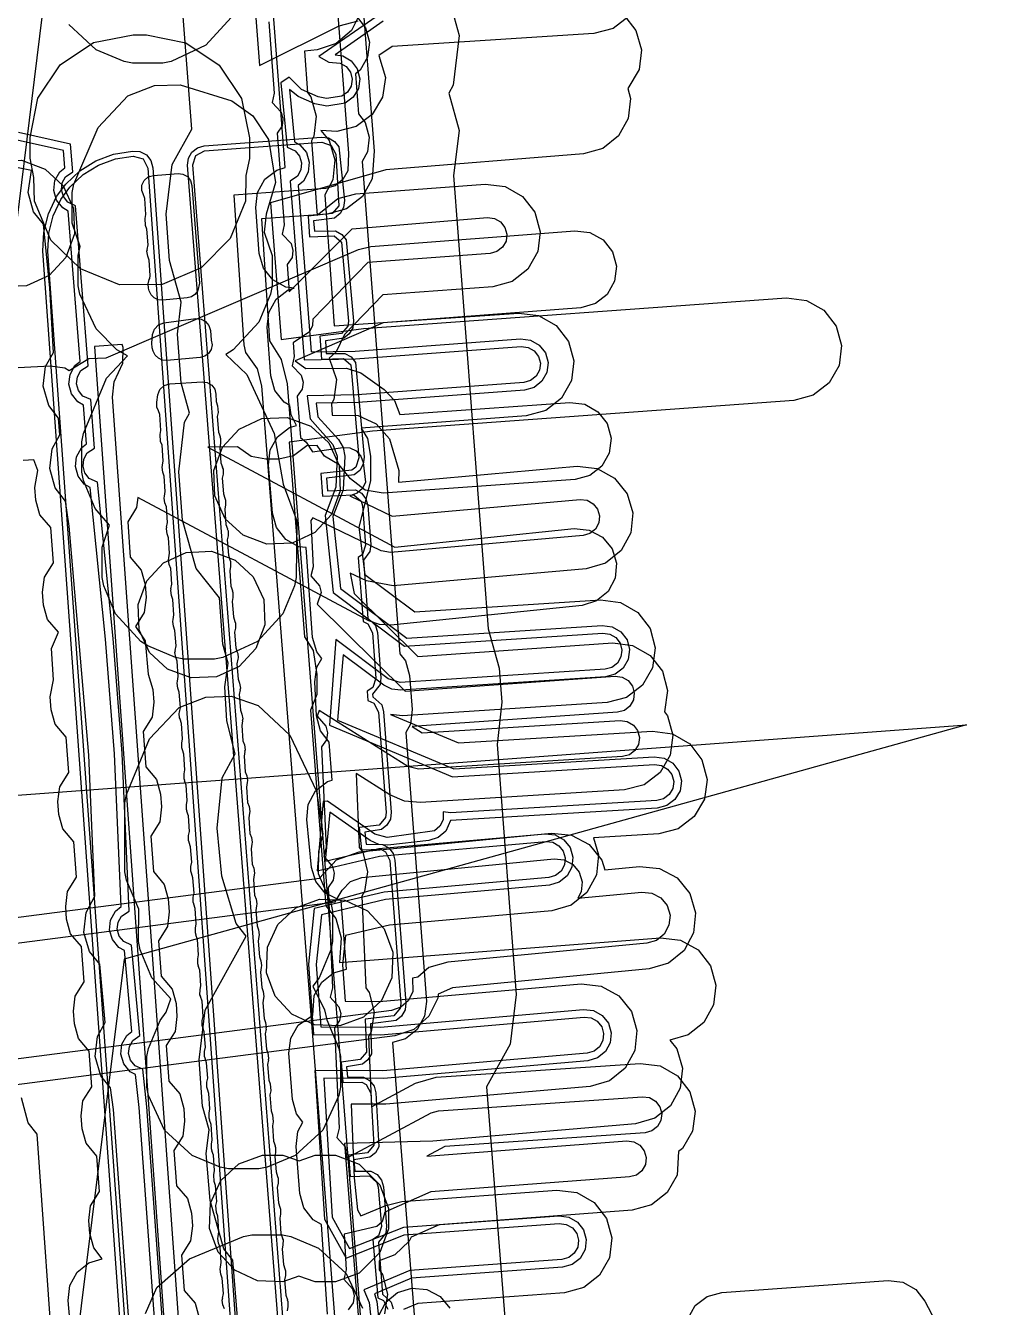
# Model space of a CAD drawing. Header units: metres. Extents: x -3943 to -3664, y 4962 to 6622.
# Drawn here: x -3846.03 to -3808.53, y 5905.33 to 5955.14 of the extents above; entities that cross this region are included whole.
import ezdxf

# ---------------------------------------------------------------- set-up
doc = ezdxf.new("R2010")
doc.units = ezdxf.units.M
doc.layers.add('AI_GREENING_EXCLUSIONS', color=1, linetype='Continuous')
doc.layers.add('AI_GREENING_LAWN', color=82, linetype='Continuous')

msp = doc.modelspace()

# ---------------------------------------------------------------- linework, layer by layer
at = {"layer": 'AI_GREENING_EXCLUSIONS'}
for points in [[(-3855.215, 6003.956), (-3852.834, 5972.045), (-3852.301, 5964.904), (-3852.301, 5964.907), (-3852.238, 5964.067), (-3844.261, 5964.663), (-3812.349, 5967.044), (-3845.094, 5957.915), (-3849.157, 5925.03), (-3809.453, 5927.973), (-3842.203, 5918.86), (-3846.387, 5885.125), (-3849.344, 5925.016), (-3889.234, 5922.059), (-3856.485, 5931.172), (-3852.406, 5964.055), (-3860.216, 5963.472), (-3892.128, 5961.091), (-3859.383, 5970.219), (-3855.215, 6003.956)], [(-3844.682, 5953.618), (-3843.385, 5954.486), (-3841.854, 5954.79), (-3841.332, 5954.785), (-3839.801, 5954.481), (-3838.504, 5953.613), (-3837.636, 5952.316), (-3837.332, 5950.785), (-3837.332, 5949.979), (-3837.463, 5949.32), (-3837.479, 5948.318), (-3838.083, 5946.873), (-3839.206, 5945.729), (-3840.715, 5945.082), (-3842.376, 5945.066), (-3843.898, 5945.686), (-3845.042, 5946.809), (-3845.689, 5948.318), (-3845.705, 5949.238), (-3845.854, 5949.988), (-3845.854, 5950.79), (-3845.55, 5952.321), (-3844.682, 5953.618)], [(-3843.84, 5937.783), (-3843.84, 5938.97), (-3843.775, 5939.293), (-3842.882, 5941.442), (-3842.062, 5942.305), (-3842.482, 5942.548), (-3843.292, 5943.358), (-3843.923, 5944.705), (-3843.988, 5945.027), (-3843.988, 5946.215), (-3843.911, 5946.565), (-3844.219, 5947.468), (-3844.219, 5948.656), (-3844.154, 5948.978), (-3843.209, 5951.19), (-3842.049, 5952.412), (-3841.019, 5952.819), (-3840.025, 5952.846), (-3838.006, 5952.222), (-3837.202, 5951.636), (-3836.584, 5950.717), (-3836.32, 5949.053), (-3836.681, 5947.812), (-3836.758, 5947.118), (-3836.45, 5946.215), (-3836.45, 5945.027), (-3836.515, 5944.705), (-3836.968, 5943.621), (-3837.956, 5942.548), (-3838.241, 5942.361), (-3837.424, 5941.587), (-3836.367, 5939.293), (-3836.018, 5937.321), (-3835.484, 5935.898), (-3835.512, 5933.693), (-3835.577, 5933.37), (-3836.03, 5932.287), (-3837.018, 5931.213), (-3838.365, 5930.583), (-3838.687, 5930.518), (-3839.875, 5930.518), (-3840.197, 5930.583), (-3841.281, 5931.036), (-3841.544, 5931.213), (-3842.532, 5932.287), (-3842.985, 5933.37), (-3843.05, 5933.693), (-3843.05, 5934.88), (-3842.763, 5935.733), (-3843.322, 5936.377), (-3843.775, 5937.46), (-3843.84, 5937.783)], [(-3845.273, 5949.568), (-3844.574, 5948.921), (-3844.165, 5948.039), (-3844.126, 5947.053), (-3844.467, 5946.136), (-3845.114, 5945.437), (-3845.996, 5945.028), (-3846.982, 5944.989), (-3847.899, 5945.33), (-3848.598, 5945.977), (-3849.007, 5946.859), (-3849.046, 5947.845), (-3848.705, 5948.762), (-3848.058, 5949.461), (-3847.176, 5949.87), (-3846.19, 5949.909), (-3845.273, 5949.568)], [(-3835.862, 5939.913), (-3834.945, 5939.572), (-3834.246, 5938.925), (-3833.837, 5938.043), (-3833.798, 5937.057), (-3834.139, 5936.14), (-3834.786, 5935.441), (-3835.668, 5935.032), (-3836.654, 5934.993), (-3837.571, 5935.334), (-3838.27, 5935.981), (-3838.679, 5936.863), (-3838.718, 5937.849), (-3838.377, 5938.766), (-3837.73, 5939.465), (-3836.848, 5939.874), (-3835.862, 5939.913)], [(-3838.8, 5934.712), (-3837.883, 5934.371), (-3837.184, 5933.724), (-3836.775, 5932.842), (-3836.736, 5931.856), (-3837.077, 5930.939), (-3837.724, 5930.24), (-3838.606, 5929.831), (-3839.592, 5929.792), (-3840.509, 5930.133), (-3841.208, 5930.78), (-3841.617, 5931.662), (-3841.656, 5932.648), (-3841.315, 5933.565), (-3840.668, 5934.264), (-3839.786, 5934.673), (-3838.8, 5934.712)], [(-3840.383, 5917.313), (-3841.12, 5918.136), (-3841.574, 5919.219), (-3841.639, 5919.542), (-3841.625, 5920.798), (-3842.112, 5921.932), (-3842.177, 5922.254), (-3842.174, 5924.933), (-3842.109, 5925.256), (-3841.219, 5927.421), (-3840.059, 5928.643), (-3839.029, 5929.05), (-3838.035, 5929.077), (-3836.985, 5928.725), (-3835.761, 5927.566), (-3834.715, 5925.392), (-3834.476, 5923.724), (-3834.639, 5923.058), (-3834.653, 5922.185), (-3834.166, 5921.051), (-3834.101, 5920.729), (-3834.101, 5919.542), (-3834.166, 5919.219), (-3834.619, 5918.136), (-3834.861, 5917.808), (-3834.411, 5916.891), (-3834.318, 5916.5), (-3833.85, 5915.394), (-3833.785, 5915.072), (-3833.785, 5913.885), (-3833.85, 5913.562), (-3834.48, 5912.215), (-3835.554, 5911.228), (-3836.638, 5910.774), (-3836.96, 5910.709), (-3838.147, 5910.709), (-3838.47, 5910.774), (-3839.553, 5911.228), (-3840.627, 5912.215), (-3841.258, 5913.562), (-3841.323, 5913.885), (-3841.323, 5915.072), (-3841.258, 5915.394), (-3840.804, 5916.478), (-3840.568, 5916.8), (-3840.383, 5917.313)], [(-3834.605, 5921.191), (-3833.619, 5921.152), (-3832.737, 5920.743), (-3832.09, 5920.044), (-3831.749, 5919.127), (-3831.788, 5918.141), (-3832.197, 5917.259), (-3832.896, 5916.612), (-3833.813, 5916.271), (-3834.799, 5916.31), (-3835.681, 5916.719), (-3836.328, 5917.418), (-3836.669, 5918.335), (-3836.63, 5919.321), (-3836.221, 5920.203), (-3835.522, 5920.85), (-3834.605, 5921.191)], [(-3838.438, 5910.255), (-3837.739, 5910.902), (-3836.822, 5911.243), (-3836.03, 5911.243), (-3835.396, 5911.02), (-3834.773, 5911.238), (-3833.981, 5911.238), (-3833.064, 5910.897), (-3832.258, 5910.091), (-3831.917, 5909.174), (-3831.917, 5908.382), (-3832.258, 5907.465), (-3833.064, 5906.659), (-3833.981, 5906.318), (-3834.773, 5906.318), (-3835.407, 5906.541), (-3836.03, 5906.323), (-3837.016, 5906.362), (-3837.898, 5906.771), (-3838.545, 5907.47), (-3838.886, 5908.387), (-3838.847, 5909.373), (-3838.438, 5910.255)]]:
    msp.add_lwpolyline(points, close=True, dxfattribs=at)
for points in [[(-3834.295, 5905.064), (-3834.526, 5908.553), (-3834.847, 5908.733), (-3835.21, 5909.192), (-3835.369, 5909.755), (-3835.515, 5911.582), (-3835.446, 5912.164), (-3835.247, 5912.52), (-3835.503, 5912.846), (-3835.66, 5913.411), (-3835.795, 5915.206), (-3835.725, 5915.786), (-3835.439, 5916.294), (-3834.859, 5916.689), (-3834.806, 5917.453), (-3834.52, 5917.964), (-3834.061, 5918.326), (-3833.553, 5918.47), (-3833.757, 5921.13), (-3834.389, 5921.423), (-3834.753, 5921.874), (-3834.919, 5922.428), (-3835.099, 5924.288), (-3835.039, 5924.877), (-3834.756, 5925.397), (-3834.294, 5925.766), (-3834.116, 5925.817), (-3834.229, 5927.293), (-3834.568, 5927.737), (-3834.718, 5928.312), (-3834.791, 5929.635), (-3834.711, 5930.206), (-3834.512, 5930.549), (-3834.713, 5930.804), (-3834.871, 5931.369), (-3835.122, 5934.856), (-3835.405, 5934.889), (-3835.916, 5935.174), (-3836.279, 5935.634), (-3836.438, 5936.197), (-3836.587, 5938.073), (-3836.519, 5938.654), (-3836.233, 5939.165), (-3835.774, 5939.528), (-3835.5, 5939.605), (-3835.71, 5940.016), (-3835.758, 5940.385), (-3835.976, 5940.508), (-3836.338, 5940.969), (-3836.495, 5941.532), (-3836.64, 5943.419), (-3836.57, 5944), (-3836.283, 5944.51), (-3835.823, 5944.871), (-3835.589, 5944.937), (-3835.915, 5944.976), (-3836.425, 5945.263), (-3836.786, 5945.723), (-3836.944, 5946.287), (-3837.081, 5948.081), (-3837.011, 5948.662), (-3836.724, 5949.172), (-3836.264, 5949.533), (-3835.94, 5949.624), (-3837.163, 5965.577)], [(-3837.784, 5904.779), (-3837.978, 5907.158), (-3838.327, 5907.6), (-3838.858, 5909.477), (-3839.004, 5911.305), (-3838.895, 5912.232), (-3839.151, 5913.15), (-3839.285, 5914.945), (-3839.051, 5916.876), (-3837.453, 5919.751), (-3837.849, 5920.242), (-3838.403, 5922.09), (-3838.583, 5923.951), (-3838.382, 5925.913), (-3837.879, 5926.836), (-3838.213, 5928.12), (-3838.285, 5929.444), (-3838.156, 5930.371), (-3838.361, 5931.103), (-3838.498, 5932.906), (-3839.396, 5934.042), (-3839.927, 5935.92), (-3840.076, 5937.796), (-3839.848, 5939.733), (-3839.654, 5940.081), (-3839.985, 5941.265), (-3840.13, 5943.151), (-3839.98, 5944.397), (-3840.433, 5946.019), (-3840.571, 5947.814), (-3840.338, 5949.75), (-3839.565, 5951.123), (-3840.559, 5964.095)], [(-3834.003, 5957.064), (-3833.476, 5950.188), (-3833.476, 5950.187), (-3833.476, 5950.186), (-3833.502, 5949.499), (-3833.694, 5949.16), (-3834.001, 5948.919), (-3834.377, 5948.815), (-3837.934, 5948.552), (-3837.549, 5942.733), (-3837.475, 5942.443), (-3837.024, 5941.809), (-3836.853, 5941.146), (-3832.974, 5891.601)], [(-3837.239, 5957.491), (-3836.932, 5953.599), (-3833.836, 5955.135), (-3833.106, 5955.337)], [(-3833.006, 5957.14), (-3832.479, 5950.265), (-3832.479, 5950.262), (-3832.479, 5950.26), (-3832.552, 5949.186), (-3832.936, 5948.507), (-3833.551, 5948.026), (-3834.303, 5947.818), (-3836.858, 5947.629), (-3836.542, 5942.898), (-3836.093, 5942.173), (-3835.856, 5941.224), (-3832.04, 5892.478)], [(-3829.697, 5956.641), (-3829.175, 5954.761), (-3829.413, 5952.824), (-3829.583, 5952.523), (-3829.181, 5951.074), (-3829.398, 5949.313), (-3828.048, 5931.695), (-3827.616, 5930.168), (-3827.511, 5928.847), (-3827.704, 5927.209), (-3826.959, 5917.487), (-3827.191, 5915.553), (-3828.117, 5913.904), (-3827.193, 5902.3)], [(-3822.788, 5955.571), (-3822.304, 5954.959), (-3822.092, 5954.208), (-3822.183, 5953.433), (-3822.623, 5952.705), (-3822.513, 5952.316), (-3822.603, 5951.541), (-3822.983, 5950.859), (-3823.595, 5950.375), (-3824.345, 5950.161), (-3832.022, 5949.543), (-3836.511, 5948.256), (-3836.093, 5942.951), (-3832.894, 5943.371), (-3816.452, 5944.563), (-3815.678, 5944.466), (-3815, 5944.08), (-3814.52, 5943.465), (-3814.313, 5942.712), (-3814.41, 5941.938), (-3814.795, 5941.259), (-3815.411, 5940.78), (-3816.163, 5940.573), (-3832.546, 5939.386), (-3835.778, 5938.958), (-3835.182, 5931.389), (-3834.846, 5930.854), (-3834.702, 5929.926), (-3834.705, 5929.146), (-3834.958, 5928.543), (-3834.358, 5920.933), (-3833.973, 5920.445), (-3833.761, 5919.694), (-3833.829, 5918.727), (-3821.348, 5919.69), (-3820.573, 5919.599), (-3819.891, 5919.219), (-3819.408, 5918.606), (-3819.195, 5917.856), (-3819.286, 5917.081), (-3819.666, 5916.399), (-3820.279, 5915.915), (-3820.991, 5915.714), (-3820.717, 5915.371), (-3820.5, 5914.621), (-3820.587, 5913.846), (-3820.964, 5913.162), (-3821.574, 5912.675), (-3822.323, 5912.459), (-3830.202, 5911.788), (-3833.63, 5911.695), (-3833.092, 5904.872)], [(-3832.229, 5955.608), (-3834.631, 5953.942), (-3834.236, 5953.72), (-3833.803, 5953.689), (-3833.569, 5953.55), (-3833.405, 5953.331), (-3833.338, 5953.066), (-3833.377, 5952.796), (-3833.517, 5952.561), (-3833.736, 5952.398), (-3834.334, 5952.313), (-3834.662, 5952.375), (-3835.303, 5952.668), (-3835.786, 5953.14), (-3836.102, 5952.921), (-3835.863, 5950.418), (-3835.554, 5950.281), (-3835.381, 5950.07), (-3835.302, 5949.808), (-3835.33, 5949.536), (-3835.46, 5949.296), (-3835.748, 5949.1), (-3835.201, 5942.16), (-3833.209, 5942.192), (-3826.765, 5942.671), (-3826.494, 5942.638), (-3826.256, 5942.503), (-3826.088, 5942.288), (-3826.015, 5942.025), (-3826.049, 5941.754), (-3826.183, 5941.516), (-3826.398, 5941.348), (-3826.661, 5941.275), (-3833.126, 5940.795), (-3835.079, 5940.762), (-3834.963, 5939.865), (-3834.088, 5938.86), (-3833.922, 5938.407), (-3833.968, 5937.204), (-3834.386, 5936.107), (-3834.078, 5933.106), (-3831.298, 5931.03), (-3823.594, 5931.53), (-3823.323, 5931.494), (-3823.086, 5931.357), (-3822.92, 5931.141), (-3822.85, 5930.877), (-3822.886, 5930.606), (-3823.022, 5930.369), (-3823.239, 5930.203), (-3823.503, 5930.133), (-3831.465, 5929.617), (-3831.929, 5929.754), (-3833.976, 5931.283), (-3834.219, 5927.958), (-3829.429, 5925.952), (-3821.578, 5926.426), (-3821.307, 5926.389), (-3821.071, 5926.251), (-3820.906, 5926.034), (-3820.837, 5925.769), (-3820.874, 5925.499), (-3821.012, 5925.263), (-3821.229, 5925.098), (-3821.493, 5925.028), (-3829.507, 5924.544), (-3829.792, 5924.593), (-3829.799, 5924.272), (-3829.924, 5924.029), (-3830.132, 5923.852), (-3831.977, 5923.589), (-3832.46, 5923.713), (-3834.289, 5925.006), (-3834.467, 5924.989), (-3834.692, 5922.296), (-3832.267, 5922.861), (-3825.81, 5923.433), (-3825.539, 5923.403), (-3825.299, 5923.272), (-3825.128, 5923.059), (-3825.051, 5922.797), (-3825.081, 5922.526), (-3825.212, 5922.286), (-3825.425, 5922.115), (-3825.687, 5922.038), (-3832.093, 5921.471), (-3834.814, 5920.828), (-3835.034, 5918.662), (-3834.832, 5915.938), (-3832.232, 5915.914), (-3824.318, 5916.606), (-3824.046, 5916.576), (-3823.807, 5916.445), (-3823.636, 5916.232), (-3823.559, 5915.97), (-3823.589, 5915.698), (-3823.721, 5915.459), (-3823.934, 5915.288), (-3824.196, 5915.212), (-3832.144, 5914.517), (-3834.792, 5914.537), (-3834.41, 5908.751), (-3833.567, 5907.24), (-3831.309, 5908.144), (-3825.283, 5908.585), (-3825.012, 5908.552), (-3824.774, 5908.417), (-3824.606, 5908.201), (-3824.533, 5907.938), (-3824.567, 5907.667), (-3824.702, 5907.43), (-3824.917, 5907.262), (-3825.18, 5907.189), (-3831.093, 5906.756), (-3832.881, 5906.009), (-3832.674, 5905.523), (-3832.071, 5899.873)], [(-3833.013, 5955.656), (-3833.366, 5954.96), (-3833.958, 5954.452), (-3834.699, 5954.209), (-3835.186, 5954.15), (-3835.077, 5952.551), (-3834.938, 5952.374), (-3834.728, 5951.622), (-3834.822, 5950.848), (-3834.922, 5950.671), (-3834.701, 5947.779), (-3833.892, 5948.426), (-3833.193, 5948.609), (-3828.168, 5948.982), (-3827.393, 5948.887), (-3826.714, 5948.503), (-3826.234, 5947.888), (-3826.025, 5947.136), (-3826.12, 5946.361), (-3826.505, 5945.682), (-3827.119, 5945.202), (-3827.871, 5944.993), (-3832.138, 5944.676), (-3833.63, 5943.139), (-3833.959, 5942.463), (-3834.225, 5942.226), (-3833.949, 5941.39), (-3834.043, 5940.615), (-3834.143, 5940.439), (-3834.11, 5940.006), (-3833.108, 5939.997), (-3832.404, 5939.661), (-3831.882, 5939.081), (-3831.516, 5937.856), (-3831.54, 5937.405), (-3824.591, 5938.019), (-3823.816, 5937.935), (-3823.131, 5937.56), (-3822.642, 5936.952), (-3822.423, 5936.203), (-3822.507, 5935.427), (-3822.882, 5934.743), (-3823.49, 5934.254), (-3824.239, 5934.035), (-3831.735, 5933.372), (-3832.777, 5933.561), (-3833.415, 5933.868), (-3833.258, 5933.07), (-3830.778, 5930.621), (-3823.207, 5931.153), (-3822.433, 5931.055), (-3821.755, 5930.668), (-3821.277, 5930.051), (-3821.072, 5929.298), (-3821.196, 5928.478), (-3821.072, 5928.315), (-3820.872, 5927.561), (-3820.976, 5926.787), (-3821.368, 5926.113), (-3821.989, 5925.64), (-3822.743, 5925.44), (-3830.678, 5924.944), (-3831.299, 5925.003), (-3831.872, 5925.25), (-3833.178, 5926.077), (-3833.057, 5923.198), (-3832.923, 5923.017), (-3832.736, 5922.259), (-3832.852, 5921.488), (-3832.957, 5921.314), (-3832.804, 5917.742), (-3832.67, 5917.56), (-3832.482, 5916.803), (-3832.599, 5916.031), (-3832.704, 5915.857), (-3832.577, 5913.122), (-3830.876, 5914.035), (-3830.066, 5914.269), (-3822.134, 5914.811), (-3821.36, 5914.711), (-3820.683, 5914.323), (-3820.207, 5913.705), (-3820.003, 5912.952), (-3820.102, 5912.178), (-3820.491, 5911.501), (-3820.646, 5911.381), (-3820.703, 5910.472), (-3821.086, 5909.792), (-3821.701, 5909.311), (-3822.452, 5909.102), (-3829.955, 5908.534), (-3831.046, 5908.055), (-3831.114, 5907.904), (-3831.68, 5907.367), (-3832.291, 5907.132), (-3832.285, 5906.783), (-3832.151, 5906.603), (-3831.96, 5905.846), (-3832.073, 5905.074)], [(-3838.032, 5955.456), (-3839.019, 5954.382), (-3840.366, 5953.751), (-3840.689, 5953.686), (-3841.876, 5953.686), (-3842.198, 5953.751), (-3843.282, 5954.205), (-3844.355, 5955.192)], [(-3836.577, 5955.291), (-3836.366, 5952.516), (-3836.448, 5952.157), (-3836.098, 5951.787), (-3836.024, 5951.524), (-3836.057, 5951.252), (-3836.248, 5950.97), (-3835.976, 5947.4), (-3836.058, 5947.041), (-3835.709, 5946.671), (-3835.635, 5946.408), (-3835.668, 5946.136), (-3835.859, 5945.854), (-3835.779, 5944.802), (-3833.341, 5947.249), (-3828.071, 5947.686), (-3827.8, 5947.652), (-3827.563, 5947.518), (-3827.394, 5947.303), (-3827.322, 5947.039), (-3827.355, 5946.768), (-3827.489, 5946.531), (-3827.705, 5946.363), (-3827.968, 5946.29), (-3832.727, 5945.936), (-3834.861, 5943.737), (-3834.875, 5943.494), (-3834.995, 5943.248), (-3835.627, 5942.816), (-3835.587, 5942.283), (-3835.669, 5941.925), (-3835.319, 5941.555), (-3835.246, 5941.291), (-3835.279, 5941.02), (-3835.469, 5940.738), (-3835.348, 5939.141), (-3835.118, 5938.961), (-3834.876, 5938.582), (-3833.701, 5938.752), (-3833.429, 5938.738), (-3833.182, 5938.62), (-3832.999, 5938.417), (-3832.908, 5938.159), (-3832.817, 5937.397), (-3832.935, 5937.15), (-3833.138, 5936.967), (-3833.431, 5936.871), (-3831.781, 5936.078), (-3824.477, 5936.724), (-3824.205, 5936.695), (-3823.966, 5936.564), (-3823.795, 5936.351), (-3823.718, 5936.089), (-3823.747, 5935.817), (-3823.879, 5935.578), (-3824.091, 5935.406), (-3824.354, 5935.33), (-3831.849, 5934.667), (-3832.214, 5934.733), (-3834.866, 5936.008), (-3834.936, 5935.91), (-3834.853, 5934.113), (-3834.945, 5933.758), (-3834.607, 5933.377), (-3834.541, 5933.112), (-3834.692, 5932.659), (-3831.273, 5929.283), (-3823.116, 5929.856), (-3822.845, 5929.822), (-3822.608, 5929.686), (-3822.44, 5929.47), (-3822.368, 5929.207), (-3822.403, 5928.936), (-3822.538, 5928.699), (-3822.754, 5928.531), (-3823.018, 5928.459), (-3831.008, 5927.899), (-3830.62, 5927.653), (-3822.912, 5928.135), (-3822.641, 5928.098), (-3822.405, 5927.961), (-3822.239, 5927.744), (-3822.169, 5927.48), (-3822.206, 5927.209), (-3822.343, 5926.973), (-3822.56, 5926.807), (-3822.824, 5926.737), (-3830.759, 5926.241), (-3831.177, 5926.348), (-3834.619, 5928.527), (-3834.692, 5928.301), (-3834.353, 5927.921), (-3834.288, 5927.655), (-3834.329, 5927.385), (-3834.528, 5927.109), (-3834.346, 5923.201), (-3834.439, 5922.845), (-3834.1, 5922.464), (-3834.034, 5922.199), (-3834.075, 5921.929), (-3834.274, 5921.652), (-3834.093, 5917.744), (-3834.185, 5917.388), (-3833.847, 5917.008), (-3833.781, 5916.743), (-3833.822, 5916.473), (-3834.021, 5916.196), (-3833.839, 5912.288), (-3833.932, 5911.932), (-3833.593, 5911.551), (-3833.553, 5911.122), (-3830.261, 5912.89), (-3829.977, 5912.972), (-3822.046, 5913.514), (-3821.775, 5913.479), (-3821.538, 5913.343), (-3821.371, 5913.127), (-3821.3, 5912.863), (-3821.334, 5912.592), (-3821.47, 5912.355), (-3821.687, 5912.188), (-3821.95, 5912.117), (-3829.731, 5911.585), (-3830.438, 5911.206), (-3822.656, 5911.794), (-3822.385, 5911.761), (-3822.147, 5911.627), (-3821.978, 5911.412), (-3821.905, 5911.149), (-3821.938, 5910.878), (-3822.072, 5910.64), (-3822.287, 5910.471), (-3822.55, 5910.398), (-3830.274, 5909.814), (-3832.061, 5909.03), (-3832.175, 5908.654), (-3832.373, 5908.466), (-3833.646, 5908.176), (-3833.574, 5906.78), (-3833.665, 5906.424), (-3833.325, 5906.045), (-3833.258, 5905.78), (-3833.298, 5905.509), (-3833.495, 5905.232)], [(-3832.126, 5955.314), (-3833.999, 5954.015), (-3833.703, 5953.972), (-3833.368, 5953.772), (-3833.134, 5953.46), (-3833.038, 5953.082), (-3833.095, 5952.695), (-3833.294, 5952.36), (-3833.607, 5952.127), (-3834.319, 5952.013), (-3834.787, 5952.103), (-3835.428, 5952.396), (-3835.776, 5952.661), (-3835.582, 5950.631), (-3835.363, 5950.513), (-3835.116, 5950.21), (-3835.004, 5949.836), (-3835.043, 5949.448), (-3835.228, 5949.105), (-3835.434, 5948.937), (-3834.924, 5942.464), (-3833.223, 5942.492), (-3826.787, 5942.97), (-3826.4, 5942.923), (-3826.061, 5942.731), (-3825.82, 5942.423), (-3825.716, 5942.047), (-3825.764, 5941.66), (-3825.956, 5941.32), (-3826.263, 5941.08), (-3826.639, 5940.976), (-3833.103, 5940.496), (-3834.738, 5940.467), (-3834.671, 5939.945), (-3833.86, 5939.054), (-3833.683, 5938.752), (-3833.622, 5938.407), (-3833.688, 5937.097), (-3834.08, 5936.067), (-3833.793, 5933.268), (-3831.207, 5931.337), (-3823.613, 5931.829), (-3823.226, 5931.778), (-3822.888, 5931.583), (-3822.651, 5931.273), (-3822.55, 5930.896), (-3822.602, 5930.509), (-3822.797, 5930.172), (-3823.107, 5929.934), (-3823.484, 5929.833), (-3831.445, 5929.317), (-3831.794, 5929.356), (-3832.108, 5929.514), (-3833.69, 5930.695), (-3833.902, 5928.151), (-3829.377, 5926.255), (-3821.596, 5926.725), (-3821.209, 5926.672), (-3820.872, 5926.476), (-3820.637, 5926.165), (-3820.537, 5925.787), (-3820.59, 5925.401), (-3820.787, 5925.064), (-3821.098, 5924.828), (-3821.475, 5924.729), (-3829.506, 5924.248), (-3829.689, 5923.842), (-3829.987, 5923.59), (-3830.359, 5923.471), (-3831.943, 5923.291), (-3832.304, 5923.315), (-3832.634, 5923.468), (-3834.2, 5924.576), (-3834.388, 5922.676), (-3832.293, 5923.16), (-3825.837, 5923.732), (-3825.449, 5923.69), (-3825.107, 5923.502), (-3824.862, 5923.198), (-3824.752, 5922.824), (-3824.794, 5922.436), (-3824.982, 5922.094), (-3825.286, 5921.849), (-3825.66, 5921.739), (-3832.045, 5921.174), (-3834.533, 5920.586), (-3834.729, 5918.659), (-3834.549, 5916.235), (-3832.244, 5916.214), (-3824.344, 5916.905), (-3823.956, 5916.863), (-3823.614, 5916.675), (-3823.37, 5916.371), (-3823.261, 5915.996), (-3823.303, 5915.608), (-3823.491, 5915.266), (-3823.795, 5915.022), (-3824.17, 5914.913), (-3832.118, 5914.218), (-3834.431, 5914.234), (-3834.114, 5908.837), (-3833.436, 5907.62), (-3831.331, 5908.443), (-3825.305, 5908.884), (-3824.917, 5908.836), (-3824.578, 5908.644), (-3824.338, 5908.336), (-3824.234, 5907.96), (-3824.282, 5907.573), (-3824.475, 5907.233), (-3824.782, 5906.994), (-3825.158, 5906.89), (-3831.023, 5906.46), (-3832.471, 5905.855), (-3832.376, 5905.555), (-3831.772, 5899.904)], [(-3822.573, 5955.513), (-3823.192, 5955.038), (-3823.946, 5954.837), (-3831.785, 5954.334), (-3832.298, 5953.978), (-3832.04, 5953.134), (-3832.152, 5952.361), (-3832.551, 5951.691), (-3833.176, 5951.224), (-3833.933, 5951.032), (-3834.551, 5951.069), (-3834.233, 5950.679), (-3834.008, 5949.931), (-3834.087, 5949.155), (-3834.402, 5948.57), (-3834.037, 5943.479), (-3826.862, 5943.968), (-3826.087, 5943.873), (-3825.408, 5943.488), (-3824.927, 5942.873), (-3824.719, 5942.121), (-3824.814, 5941.347), (-3825.198, 5940.668), (-3825.813, 5940.187), (-3826.565, 5939.979), (-3832.981, 5939.502), (-3832.745, 5939.097), (-3832.622, 5938.407), (-3832.622, 5937.453), (-3833.082, 5935.65), (-3832.843, 5933.807), (-3830.904, 5932.359), (-3823.678, 5932.827), (-3822.904, 5932.725), (-3822.229, 5932.334), (-3821.754, 5931.715), (-3821.553, 5930.961), (-3821.655, 5930.187), (-3822.046, 5929.512), (-3822.665, 5929.037), (-3823.419, 5928.836), (-3831.38, 5928.319), (-3831.839, 5928.371), (-3829.205, 5927.268), (-3821.656, 5927.724), (-3820.883, 5927.618), (-3820.209, 5927.224), (-3819.737, 5926.603), (-3819.539, 5925.848), (-3819.645, 5925.075), (-3820.039, 5924.401), (-3820.66, 5923.929), (-3821.415, 5923.731), (-3823.951, 5923.578), (-3823.756, 5922.912), (-3823.84, 5922.136), (-3824.215, 5921.452), (-3824.823, 5920.962), (-3825.572, 5920.743), (-3831.885, 5920.184), (-3833.597, 5919.78), (-3833.712, 5918.646), (-3833.606, 5917.227), (-3832.283, 5917.215), (-3824.431, 5917.901), (-3823.655, 5917.816), (-3822.971, 5917.441), (-3822.483, 5916.832), (-3822.264, 5916.083), (-3822.349, 5915.307), (-3822.725, 5914.623), (-3823.333, 5914.135), (-3824.083, 5913.916), (-3832.031, 5913.222), (-3833.37, 5913.224), (-3833.252, 5910.367), (-3833.129, 5909.124), (-3832.997, 5908.887), (-3832.029, 5909.291), (-3831.404, 5909.44), (-3825.378, 5909.882), (-3824.603, 5909.786), (-3823.924, 5909.401), (-3823.445, 5908.785), (-3823.237, 5908.033), (-3823.333, 5907.259), (-3823.718, 5906.58), (-3824.333, 5906.1), (-3825.085, 5905.892), (-3830.787, 5905.475), (-3831.337, 5905.245)], [(-3833.182, 5955.526), (-3832.822, 5955.065), (-3832.666, 5954.501), (-3832.737, 5953.92), (-3833.025, 5953.411), (-3833.211, 5953.266), (-3833.092, 5951.716), (-3832.828, 5951.378), (-3832.672, 5950.814), (-3832.743, 5950.233), (-3832.95, 5949.867), (-3831.484, 5930.733), (-3831.264, 5930.455), (-3831.105, 5929.891), (-3831, 5928.57), (-3831.069, 5927.989), (-3831.249, 5927.666), (-3830.449, 5917.219), (-3830.518, 5916.639), (-3830.804, 5916.13), (-3831.263, 5915.768), (-3831.765, 5915.626), (-3830.404, 5898.533)], [(-3841.734, 5900.907), (-3842.611, 5913.017), (-3842.726, 5913.864), (-3843.099, 5914.325), (-3843.32, 5915.073), (-3843.238, 5915.849), (-3842.938, 5916.399), (-3843.145, 5918.668), (-3843.539, 5919.155), (-3843.76, 5919.903), (-3843.678, 5920.679), (-3843.334, 5921.311), (-3843.569, 5926.786), (-3844.334, 5935.694), (-3844.473, 5936.656), (-3844.881, 5937.174), (-3845.092, 5937.925), (-3845, 5938.7), (-3844.694, 5939.246), (-3844.744, 5939.882), (-3845.131, 5940.374), (-3845.342, 5941.125), (-3845.25, 5941.9), (-3844.944, 5942.446), (-3845.089, 5944.938), (-3845.334, 5947.422), (-3845.717, 5947.906), (-3845.932, 5948.656), (-3845.796, 5949.515), (-3854.69, 5951.28)], [(-3840.737, 5900.984), (-3841.614, 5913.094), (-3841.762, 5914.374), (-3841.968, 5914.486), (-3842.213, 5914.79), (-3842.324, 5915.164), (-3842.283, 5915.552), (-3842.096, 5915.895), (-3841.903, 5916.051), (-3842.189, 5919.197), (-3842.408, 5919.316), (-3842.653, 5919.62), (-3842.764, 5919.994), (-3842.723, 5920.382), (-3842.536, 5920.725), (-3842.312, 5920.906), (-3842.57, 5926.838), (-3842.922, 5931.295), (-3843.518, 5937.192), (-3843.748, 5937.321), (-3843.99, 5937.628), (-3844.095, 5938.003), (-3844.049, 5938.391), (-3843.859, 5938.731), (-3843.663, 5938.885), (-3843.781, 5940.399), (-3843.998, 5940.521), (-3844.24, 5940.828), (-3844.345, 5941.203), (-3844.299, 5941.591), (-3844.109, 5941.931), (-3843.913, 5942.085), (-3844.371, 5947.938), (-3844.585, 5948.057), (-3844.828, 5948.362), (-3844.935, 5948.738), (-3844.89, 5949.125), (-3844.701, 5949.466), (-3844.506, 5949.621), (-3844.56, 5950.29), (-3846.358, 5950.697)], [(-3840.438, 5901.007), (-3841.315, 5913.117), (-3841.477, 5914.58), (-3841.776, 5914.717), (-3841.948, 5914.929), (-3842.025, 5915.191), (-3841.996, 5915.463), (-3841.866, 5915.703), (-3841.587, 5915.894), (-3841.907, 5919.409), (-3842.216, 5919.547), (-3842.388, 5919.759), (-3842.465, 5920.021), (-3842.436, 5920.293), (-3842.306, 5920.533), (-3842.002, 5920.731), (-3842.27, 5926.853), (-3842.623, 5931.323), (-3843.237, 5937.406), (-3843.553, 5937.549), (-3843.722, 5937.764), (-3843.796, 5938.027), (-3843.764, 5938.298), (-3843.631, 5938.536), (-3843.349, 5938.724), (-3843.496, 5940.607), (-3843.803, 5940.749), (-3843.972, 5940.964), (-3844.046, 5941.227), (-3844.014, 5941.498), (-3843.881, 5941.736), (-3843.599, 5941.924), (-3844.086, 5948.145), (-3844.391, 5948.285), (-3844.561, 5948.499), (-3844.636, 5948.762), (-3844.605, 5949.033), (-3844.472, 5949.272), (-3844.192, 5949.461), (-3844.28, 5950.54), (-3846.299, 5950.991)], [(-3835.138, 5891.059), (-3839.73, 5949.721), (-3839.698, 5949.992), (-3839.563, 5950.23), (-3839.348, 5950.399), (-3839.084, 5950.472), (-3839.084, 5950.472), (-3834.525, 5950.81), (-3834.254, 5950.777), (-3834.017, 5950.642), (-3833.849, 5950.428), (-3833.636, 5948.345), (-3833.669, 5948.074), (-3833.803, 5947.836), (-3834.017, 5947.667), (-3834.834, 5947.551), (-3834.804, 5947.153), (-3833.979, 5947.163), (-3833.741, 5947.029), (-3833.572, 5946.814), (-3833.278, 5943.676), (-3833.311, 5943.405), (-3833.445, 5943.167), (-3833.66, 5942.998), (-3834.376, 5942.89), (-3834.346, 5942.399), (-3833.614, 5942.402), (-3833.376, 5942.268), (-3833.207, 5942.053), (-3832.871, 5938.366), (-3832.904, 5938.096), (-3833.037, 5937.858), (-3833.251, 5937.689), (-3834.339, 5937.55), (-3834.3, 5937.069), (-3833.209, 5937.102), (-3832.971, 5936.968), (-3832.801, 5936.753), (-3832.728, 5936.49), (-3832.611, 5934.973), (-3832.644, 5934.702), (-3832.894, 5934.373), (-3832.721, 5932.113), (-3832.424, 5931.826), (-3832.35, 5931.562), (-3832.215, 5929.801), (-3832.248, 5929.53), (-3832.544, 5929.164), (-3832.535, 5929.058), (-3832.188, 5928.743), (-3832.114, 5928.48), (-3831.815, 5924.574), (-3831.847, 5924.303), (-3831.981, 5924.065), (-3832.195, 5923.896), (-3832.841, 5923.792), (-3832.796, 5923.325), (-3832.154, 5923.323), (-3831.915, 5923.189), (-3831.746, 5922.974), (-3831.672, 5922.71), (-3831.246, 5917.158), (-3831.279, 5916.888), (-3831.412, 5916.65), (-3831.626, 5916.481), (-3832.616, 5916.349), (-3832.588, 5915.181), (-3832.722, 5914.945), (-3832.935, 5914.778), (-3833.549, 5914.676), (-3833.519, 5914.277), (-3832.894, 5914.274), (-3832.655, 5914.14), (-3832.486, 5913.926), (-3832.411, 5913.663), (-3832.298, 5911.57), (-3832.431, 5911.331), (-3832.646, 5911.162), (-3833.266, 5911.059), (-3833.232, 5910.627), (-3832.603, 5910.624), (-3832.365, 5910.491), (-3832.195, 5910.276), (-3832.121, 5910.014), (-3831.999, 5908.487), (-3832.031, 5908.215), (-3832.316, 5907.857), (-3832.151, 5905.839), (-3831.818, 5905.533), (-3831.743, 5905.27)], [(-3834.923, 5890.869), (-3839.531, 5949.736), (-3839.411, 5950.1), (-3839.069, 5950.272), (-3834.51, 5950.61), (-3834.147, 5950.491), (-3834.147, 5950.491), (-3833.975, 5950.15), (-3833.859, 5948.136), (-3834.108, 5947.845), (-3835.049, 5947.735), (-3834.988, 5946.938), (-3834.041, 5946.972), (-3833.75, 5946.723), (-3833.478, 5943.661), (-3833.501, 5943.467), (-3833.75, 5943.177), (-3834.588, 5943.074), (-3834.533, 5942.184), (-3833.676, 5942.212), (-3833.386, 5941.963), (-3833.071, 5938.351), (-3833.189, 5937.988), (-3833.342, 5937.867), (-3834.554, 5937.733), (-3834.484, 5936.854), (-3833.271, 5936.912), (-3832.98, 5936.663), (-3832.927, 5936.475), (-3832.811, 5934.958), (-3832.929, 5934.594), (-3833.101, 5934.468), (-3832.912, 5931.987), (-3832.723, 5931.889), (-3832.549, 5931.547), (-3832.415, 5929.786), (-3832.533, 5929.423), (-3832.755, 5929.283), (-3832.724, 5928.91), (-3832.487, 5928.806), (-3832.313, 5928.465), (-3832.014, 5924.558), (-3832.037, 5924.365), (-3832.285, 5924.075), (-3833.059, 5923.975), (-3832.976, 5923.11), (-3832.215, 5923.132), (-3832.045, 5923.037), (-3831.871, 5922.695), (-3831.446, 5917.143), (-3831.469, 5916.95), (-3831.717, 5916.659), (-3832.829, 5916.533), (-3832.778, 5915.244), (-3833.026, 5914.956), (-3833.763, 5914.86), (-3833.704, 5914.062), (-3832.955, 5914.083), (-3832.785, 5913.988), (-3832.611, 5913.647), (-3832.488, 5911.631), (-3832.737, 5911.34), (-3833.481, 5911.243), (-3833.415, 5910.412), (-3832.665, 5910.434), (-3832.373, 5910.185), (-3832.32, 5909.998), (-3832.199, 5908.471), (-3832.317, 5908.107), (-3832.526, 5907.97), (-3832.34, 5905.697), (-3832.117, 5905.595), (-3831.943, 5905.254)], [(-3841.282, 5889.806), (-3845.361, 5946.375), (-3845.325, 5947.119), (-3845.143, 5947.834), (-3844.823, 5948.499), (-3844.467, 5948.988), (-3843.925, 5949.5), (-3843.299, 5949.891), (-3842.608, 5950.149), (-3841.872, 5950.266), (-3841.588, 5950.247), (-3841.335, 5950.117), (-3841.155, 5949.897), (-3841.077, 5949.623), (-3836.884, 5890.971)], [(-3841.083, 5889.82), (-3845.162, 5946.369), (-3845.131, 5947.073), (-3844.962, 5947.75), (-3844.661, 5948.381), (-3844.305, 5948.87), (-3843.791, 5949.352), (-3843.196, 5949.719), (-3842.541, 5949.961), (-3841.845, 5950.068), (-3841.461, 5949.962), (-3841.277, 5949.609), (-3837.07, 5890.761)], [(-3846.322, 5941.851), (-3845.072, 5941.919), (-3844.5, 5941.838), (-3844.33, 5941.739), (-3843.566, 5942.206), (-3842.901, 5942.231), (-3833.083, 5946.444), (-3832.607, 5946.561), (-3824.674, 5947.171), (-3824.093, 5947.102), (-3823.583, 5946.815), (-3823.221, 5946.354), (-3823.063, 5945.791), (-3823.133, 5945.21), (-3823.42, 5944.7), (-3823.88, 5944.338), (-3824.444, 5944.18), (-3832.129, 5943.589), (-3835.557, 5942.118), (-3835.14, 5941.814), (-3833.557, 5941.826), (-3832.999, 5941.649), (-3832.088, 5941.004), (-3831.69, 5940.575), (-3831.486, 5940.025), (-3824.877, 5940.499), (-3824.296, 5940.426), (-3823.788, 5940.136), (-3823.428, 5939.674), (-3823.273, 5939.11), (-3823.346, 5938.529), (-3823.636, 5938.02), (-3824.098, 5937.661), (-3824.662, 5937.506), (-3832.125, 5936.971), (-3832.834, 5937.093), (-3833.405, 5937.531), (-3833.834, 5938.069), (-3834.408, 5938.405), (-3834.692, 5938.821), (-3835.094, 5938.815), (-3835.615, 5938.421), (-3836.188, 5938.298), (-3836.687, 5938.29), (-3837.263, 5938.396), (-3837.796, 5938.774), (-3838.945, 5938.756), (-3831.682, 5934.874), (-3824.703, 5935.594), (-3824.12, 5935.539), (-3823.603, 5935.266), (-3823.229, 5934.815), (-3823.057, 5934.256), (-3823.112, 5933.673), (-3823.385, 5933.156), (-3823.836, 5932.782), (-3824.395, 5932.61), (-3831.831, 5931.843), (-3832.274, 5931.863), (-3832.692, 5932.012), (-3841.665, 5936.808), (-3841.714, 5936.41), (-3842.06, 5935.856), (-3841.959, 5934.48), (-3841.535, 5933.983), (-3841.379, 5933.418), (-3841.343, 5932.92), (-3841.414, 5932.339), (-3841.756, 5931.788), (-3841.375, 5931.239), (-3841.26, 5929.942), (-3841.08, 5929.347), (-3841.043, 5928.849), (-3841.115, 5928.268), (-3841.461, 5927.714), (-3841.36, 5926.338), (-3840.937, 5925.84), (-3840.781, 5925.276), (-3840.744, 5924.778), (-3840.816, 5924.197), (-3841.162, 5923.643), (-3841.061, 5922.267), (-3840.637, 5921.769), (-3840.481, 5921.205), (-3840.445, 5920.707), (-3840.516, 5920.126), (-3840.862, 5919.572), (-3840.761, 5918.196), (-3840.338, 5917.698), (-3840.182, 5917.134), (-3840.145, 5916.636), (-3840.217, 5916.055), (-3840.563, 5915.501), (-3840.462, 5914.125), (-3840.038, 5913.627), (-3839.883, 5913.063), (-3839.846, 5912.564), (-3839.918, 5911.984), (-3840.264, 5911.43), (-3840.163, 5910.054), (-3839.739, 5909.556), (-3839.583, 5908.992), (-3839.546, 5908.493), (-3839.618, 5907.913), (-3839.964, 5907.359), (-3839.863, 5905.983), (-3839.44, 5905.485), (-3839.284, 5904.921)], [(-3839.089, 5891.033), (-3842.646, 5940.706), (-3842.59, 5941.297), (-3842.25, 5942.028), (-3842.243, 5942.633), (-3842.275, 5942.751), (-3843.351, 5942.676), (-3839.627, 5890.488)], [(-3843.417, 5894.714), (-3844.375, 5905.598), (-3844.312, 5906.18), (-3844.03, 5906.693), (-3843.574, 5907.059), (-3843.05, 5907.213), (-3843.38, 5907.636), (-3843.536, 5908.2), (-3843.572, 5908.699), (-3843.501, 5909.28), (-3843.154, 5909.834), (-3843.256, 5911.21), (-3843.679, 5911.707), (-3843.835, 5912.271), (-3843.872, 5912.77), (-3843.8, 5913.351), (-3843.454, 5913.905), (-3843.555, 5915.281), (-3843.978, 5915.778), (-3844.134, 5916.342), (-3844.171, 5916.841), (-3844.099, 5917.422), (-3843.753, 5917.976), (-3843.854, 5919.352), (-3844.278, 5919.849), (-3844.434, 5920.413), (-3844.47, 5920.912), (-3844.399, 5921.493), (-3844.053, 5922.047), (-3844.154, 5923.423), (-3844.577, 5923.92), (-3844.733, 5924.484), (-3844.77, 5924.983), (-3844.698, 5925.564), (-3844.352, 5926.118), (-3844.453, 5927.494), (-3844.877, 5927.991), (-3845.033, 5928.555), (-3845.069, 5929.054), (-3844.95, 5929.718), (-3845.025, 5930.932), (-3844.752, 5931.565), (-3845.176, 5932.062), (-3845.332, 5932.626), (-3845.369, 5933.125), (-3845.297, 5933.706), (-3844.951, 5934.26), (-3845.052, 5935.636), (-3845.475, 5936.133), (-3845.631, 5936.697), (-3845.668, 5937.196), (-3845.553, 5937.852), (-3845.704, 5938.263), (-3846.13, 5938.241)], [(-3861.809, 5918.49), (-3834.608, 5922.015), (-3833.941, 5922.722), (-3833.057, 5923.029), (-3825.585, 5923.761), (-3824.808, 5923.684), (-3824.12, 5923.316), (-3823.626, 5922.712), (-3823.512, 5922.337), (-3822.166, 5922.466), (-3821.389, 5922.387), (-3820.702, 5922.017), (-3820.208, 5921.413), (-3819.984, 5920.665), (-3820.062, 5919.889), (-3820.432, 5919.202), (-3821.037, 5918.708), (-3821.784, 5918.484), (-3829.436, 5917.751), (-3829.996, 5917.505), (-3830.007, 5917.342), (-3830.354, 5916.643), (-3830.941, 5916.13), (-3831.681, 5915.881), (-3861.683, 5911.993)], [(-3862.061, 5917.449), (-3833.992, 5921.087), (-3833.726, 5921.542), (-3833.402, 5921.88), (-3832.96, 5922.034), (-3825.487, 5922.765), (-3825.099, 5922.727), (-3824.755, 5922.543), (-3824.508, 5922.241), (-3824.395, 5921.868), (-3824.433, 5921.479), (-3824.566, 5921.231), (-3822.07, 5921.47), (-3821.682, 5921.431), (-3821.338, 5921.246), (-3821.092, 5920.944), (-3820.979, 5920.57), (-3821.019, 5920.182), (-3821.204, 5919.838), (-3821.506, 5919.592), (-3821.879, 5919.479), (-3829.619, 5918.738), (-3830.351, 5918.533), (-3830.778, 5918.162), (-3830.989, 5918.12), (-3830.973, 5917.603), (-3831.146, 5917.254), (-3831.44, 5916.997), (-3831.809, 5916.872), (-3861.811, 5912.984)], [(-3846.372, 5900.475), (-3845.635, 5900.732), (-3845.272, 5900.711), (-3845.181, 5901.433), (-3844.871, 5901.977), (-3845.585, 5912.058), (-3845.928, 5912.495), (-3846.187, 5913.469)], [(-3841.364, 5905.084), (-3840.923, 5906.1), (-3839.663, 5907.22), (-3837.557, 5908.087), (-3837.234, 5908.152), (-3836.047, 5908.152), (-3835.724, 5908.087), (-3834.641, 5907.634), (-3833.567, 5906.646), (-3832.936, 5905.299)], [(-3820.287, 5904.886), (-3819.997, 5905.395), (-3819.535, 5905.754), (-3818.971, 5905.909), (-3812.505, 5906.373), (-3811.933, 5906.303), (-3811.429, 5906.022), (-3811.069, 5905.572), (-3808.527, 5900.714)], [(-3832.3, 5905.017), (-3832.025, 5905.534), (-3831.573, 5905.906), (-3831.013, 5906.077), (-3830.431, 5906.02), (-3829.914, 5905.745), (-3829.542, 5905.293)]]:
    msp.add_lwpolyline(points, dxfattribs=at)
at = {"layer": 'AI_GREENING_LAWN'}
for points in [[(-3839.45, 5944.69), (-3839.586, 5944.6), (-3839.744, 5944.559), (-3840.698, 5944.474), (-3840.871, 5944.488), (-3841.028, 5944.561), (-3841.151, 5944.684), (-3841.225, 5944.841), (-3841.251, 5944.936), (-3841.266, 5945.106), (-3841.224, 5945.271), (-3841.206, 5945.311), (-3841.185, 5945.429), (-3841.228, 5946.029), (-3841.284, 5946.185), (-3841.312, 5946.372), (-3841.295, 5946.447), (-3841.301, 5946.448), (-3841.269, 5946.628), (-3841.312, 5947.228), (-3841.366, 5947.379), (-3841.385, 5947.646), (-3841.353, 5947.804), (-3841.396, 5948.427), (-3841.459, 5948.604), (-3841.512, 5948.73), (-3841.508, 5948.939), (-3841.418, 5949.128), (-3841.259, 5949.264), (-3841.058, 5949.323), (-3840.104, 5949.394), (-3839.911, 5949.37), (-3839.741, 5949.274), (-3839.621, 5949.121), (-3839.569, 5948.934), (-3839.271, 5945.133), (-3839.33, 5944.855), (-3839.35, 5944.819), (-3839.45, 5944.69)], [(-3840.542, 5942.13), (-3840.713, 5942.145), (-3840.869, 5942.216), (-3840.991, 5942.336), (-3841.066, 5942.49), (-3841.103, 5942.62), (-3841.121, 5942.804), (-3841.09, 5943.141), (-3841.02, 5943.352), (-3840.866, 5943.513), (-3840.657, 5943.59), (-3839.411, 5943.755), (-3839.21, 5943.741), (-3839.031, 5943.648), (-3838.903, 5943.493), (-3838.847, 5943.299), (-3838.817, 5942.92), (-3838.814, 5942.913), (-3838.783, 5942.733), (-3838.82, 5942.554), (-3838.918, 5942.4), (-3839.064, 5942.292), (-3839.24, 5942.243), (-3840.542, 5942.13)]]:
    msp.add_lwpolyline(points, close=True, dxfattribs=at)
msp.add_lwpolyline([(-3838.301, 5905.269), (-3838.357, 5905.425), (-3838.385, 5905.612), (-3838.368, 5905.687), (-3838.374, 5905.688), (-3838.342, 5905.868), (-3838.386, 5906.468), (-3838.442, 5906.624), (-3838.47, 5906.811), (-3838.453, 5906.886), (-3838.459, 5906.887), (-3838.428, 5907.067), (-3838.471, 5907.667), (-3838.527, 5907.822), (-3838.556, 5908.01), (-3838.538, 5908.085), (-3838.544, 5908.086), (-3838.513, 5908.266), (-3838.556, 5908.866), (-3838.61, 5909.017), (-3838.63, 5909.283), (-3838.598, 5909.442), (-3838.644, 5910.065), (-3838.698, 5910.216), (-3838.718, 5910.484), (-3838.686, 5910.641), (-3838.729, 5911.24), (-3838.787, 5911.414), (-3838.78, 5911.416), (-3838.809, 5911.487), (-3838.807, 5911.677), (-3838.775, 5911.839), (-3838.818, 5912.439), (-3838.875, 5912.613), (-3838.869, 5912.615), (-3838.897, 5912.686), (-3838.896, 5912.876), (-3838.863, 5913.038), (-3838.906, 5913.638), (-3838.963, 5913.811), (-3838.957, 5913.813), (-3838.985, 5913.885), (-3838.984, 5914.075), (-3838.951, 5914.237), (-3838.995, 5914.836), (-3839.052, 5915.01), (-3839.046, 5915.012), (-3839.074, 5915.083), (-3839.072, 5915.273), (-3839.04, 5915.435), (-3839.083, 5916.035), (-3839.14, 5916.209), (-3839.134, 5916.211), (-3839.162, 5916.282), (-3839.161, 5916.472), (-3839.128, 5916.634), (-3839.171, 5917.234), (-3839.229, 5917.407), (-3839.223, 5917.409), (-3839.251, 5917.481), (-3839.249, 5917.671), (-3839.217, 5917.833), (-3839.26, 5918.432), (-3839.317, 5918.606), (-3839.311, 5918.608), (-3839.339, 5918.679), (-3839.338, 5918.869), (-3839.305, 5919.031), (-3839.348, 5919.631), (-3839.406, 5919.805), (-3839.399, 5919.807), (-3839.427, 5919.878), (-3839.426, 5920.068), (-3839.394, 5920.23), (-3839.437, 5920.83), (-3839.494, 5921.003), (-3839.488, 5921.005), (-3839.516, 5921.077), (-3839.515, 5921.267), (-3839.482, 5921.429), (-3839.525, 5922.028), (-3839.582, 5922.202), (-3839.576, 5922.204), (-3839.604, 5922.275), (-3839.603, 5922.465), (-3839.57, 5922.627), (-3839.613, 5923.227), (-3839.671, 5923.401), (-3839.665, 5923.403), (-3839.693, 5923.474), (-3839.691, 5923.664), (-3839.659, 5923.826), (-3839.702, 5924.426), (-3839.759, 5924.599), (-3839.753, 5924.601), (-3839.781, 5924.673), (-3839.78, 5924.863), (-3839.747, 5925.025), (-3839.79, 5925.624), (-3839.848, 5925.798), (-3839.841, 5925.8), (-3839.87, 5925.871), (-3839.868, 5926.061), (-3839.836, 5926.223), (-3839.879, 5926.823), (-3839.936, 5926.997), (-3839.93, 5926.999), (-3839.958, 5927.07), (-3839.957, 5927.26), (-3839.924, 5927.422), (-3839.967, 5928.022), (-3840.024, 5928.195), (-3840.022, 5928.196), (-3840.043, 5928.246), (-3840.055, 5928.41), (-3840.041, 5928.463), (-3840.043, 5928.464), (-3840.011, 5928.643), (-3840.055, 5929.243), (-3840.11, 5929.399), (-3840.138, 5929.587), (-3840.121, 5929.661), (-3840.127, 5929.662), (-3840.095, 5929.842), (-3840.138, 5930.442), (-3840.194, 5930.598), (-3840.222, 5930.786), (-3840.205, 5930.86), (-3840.211, 5930.861), (-3840.179, 5931.041), (-3840.222, 5931.641), (-3840.278, 5931.797), (-3840.306, 5931.985), (-3840.288, 5932.059), (-3840.295, 5932.06), (-3840.263, 5932.24), (-3840.306, 5932.84), (-3840.361, 5932.996), (-3840.39, 5933.184), (-3840.372, 5933.258), (-3840.379, 5933.259), (-3840.347, 5933.439), (-3840.39, 5934.039), (-3840.445, 5934.195), (-3840.474, 5934.383), (-3840.456, 5934.457), (-3840.463, 5934.458), (-3840.431, 5934.638), (-3840.474, 5935.238), (-3840.529, 5935.394), (-3840.558, 5935.582), (-3840.54, 5935.656), (-3840.546, 5935.657), (-3840.514, 5935.837), (-3840.558, 5936.437), (-3840.613, 5936.593), (-3840.641, 5936.781), (-3840.624, 5936.855), (-3840.63, 5936.856), (-3840.598, 5937.036), (-3840.641, 5937.636), (-3840.697, 5937.792), (-3840.725, 5937.98), (-3840.708, 5938.054), (-3840.714, 5938.055), (-3840.682, 5938.235), (-3840.725, 5938.835), (-3840.779, 5938.986), (-3840.798, 5939.253), (-3840.766, 5939.411), (-3840.809, 5940.034), (-3840.86, 5940.178), (-3840.925, 5940.321), (-3840.933, 5940.509), (-3840.891, 5940.798), (-3840.809, 5941.008), (-3840.643, 5941.16), (-3840.428, 5941.225), (-3839.163, 5941.305), (-3838.966, 5941.278), (-3838.796, 5941.176), (-3838.678, 5941.017), (-3838.632, 5940.824), (-3838.621, 5940.53), (-3838.565, 5940.365), (-3838.547, 5940.108), (-3838.578, 5939.949), (-3838.531, 5939.349), (-3838.531, 5939.349), (-3838.472, 5939.176), (-3838.478, 5939.174), (-3838.45, 5939.103), (-3838.45, 5938.913), (-3838.481, 5938.751), (-3838.434, 5938.151), (-3838.376, 5937.978), (-3838.382, 5937.976), (-3838.353, 5937.905), (-3838.354, 5937.715), (-3838.385, 5937.553), (-3838.338, 5936.953), (-3838.28, 5936.78), (-3838.286, 5936.778), (-3838.257, 5936.707), (-3838.257, 5936.517), (-3838.289, 5936.355), (-3838.242, 5935.755), (-3838.183, 5935.582), (-3838.189, 5935.58), (-3838.161, 5935.509), (-3838.161, 5935.319), (-3838.192, 5935.157), (-3838.145, 5934.557), (-3838.087, 5934.384), (-3838.093, 5934.382), (-3838.064, 5934.311), (-3838.064, 5934.121), (-3838.096, 5933.959), (-3838.049, 5933.359), (-3837.99, 5933.186), (-3837.997, 5933.184), (-3837.968, 5933.113), (-3837.968, 5932.923), (-3838, 5932.761), (-3837.953, 5932.161), (-3837.894, 5931.988), (-3837.901, 5931.986), (-3837.872, 5931.915), (-3837.873, 5931.724), (-3837.904, 5931.564), (-3837.86, 5930.964), (-3837.802, 5930.791), (-3837.804, 5930.79), (-3837.782, 5930.739), (-3837.77, 5930.576), (-3837.784, 5930.522), (-3837.781, 5930.522), (-3837.812, 5930.342), (-3837.765, 5929.742), (-3837.709, 5929.587), (-3837.679, 5929.399), (-3837.696, 5929.324), (-3837.69, 5929.323), (-3837.721, 5929.143), (-3837.674, 5928.544), (-3837.618, 5928.388), (-3837.588, 5928.201), (-3837.605, 5928.126), (-3837.599, 5928.125), (-3837.629, 5927.945), (-3837.582, 5927.345), (-3837.526, 5927.19), (-3837.496, 5927.002), (-3837.514, 5926.927), (-3837.507, 5926.926), (-3837.538, 5926.746), (-3837.491, 5926.147), (-3837.435, 5925.992), (-3837.405, 5925.804), (-3837.422, 5925.729), (-3837.416, 5925.728), (-3837.447, 5925.548), (-3837.4, 5924.948), (-3837.343, 5924.793), (-3837.314, 5924.605), (-3837.331, 5924.531), (-3837.324, 5924.529), (-3837.355, 5924.349), (-3837.308, 5923.75), (-3837.252, 5923.595), (-3837.222, 5923.407), (-3837.239, 5923.332), (-3837.233, 5923.331), (-3837.264, 5923.151), (-3837.217, 5922.552), (-3837.16, 5922.396), (-3837.131, 5922.209), (-3837.148, 5922.134), (-3837.141, 5922.133), (-3837.172, 5921.952), (-3837.125, 5921.353), (-3837.069, 5921.198), (-3837.039, 5921.01), (-3837.056, 5920.935), (-3837.05, 5920.934), (-3837.081, 5920.754), (-3837.034, 5920.155), (-3836.978, 5919.999), (-3836.948, 5919.812), (-3836.965, 5919.737), (-3836.959, 5919.736), (-3836.989, 5919.556), (-3836.943, 5918.956), (-3836.886, 5918.801), (-3836.856, 5918.613), (-3836.874, 5918.538), (-3836.867, 5918.537), (-3836.898, 5918.357), (-3836.851, 5917.758), (-3836.795, 5917.602), (-3836.765, 5917.415), (-3836.782, 5917.34), (-3836.776, 5917.339), (-3836.807, 5917.159), (-3836.76, 5916.559), (-3836.703, 5916.404), (-3836.674, 5916.216), (-3836.691, 5916.142), (-3836.684, 5916.14), (-3836.715, 5915.96), (-3836.668, 5915.361), (-3836.612, 5915.206), (-3836.582, 5915.018), (-3836.599, 5914.943), (-3836.593, 5914.942), (-3836.624, 5914.762), (-3836.577, 5914.162), (-3836.522, 5914.012), (-3836.502, 5913.745), (-3836.533, 5913.586), (-3836.483, 5912.963), (-3836.428, 5912.812), (-3836.407, 5912.545), (-3836.437, 5912.388), (-3836.391, 5911.789), (-3836.332, 5911.615), (-3836.339, 5911.613), (-3836.31, 5911.542), (-3836.31, 5911.352), (-3836.342, 5911.19), (-3836.295, 5910.59), (-3836.237, 5910.417), (-3836.243, 5910.415), (-3836.214, 5910.344), (-3836.215, 5910.154), (-3836.246, 5909.992), (-3836.2, 5909.392), (-3836.141, 5909.219), (-3836.147, 5909.217), (-3836.119, 5909.146), (-3836.119, 5908.956), (-3836.151, 5908.794), (-3836.104, 5908.194), (-3836.046, 5908.021), (-3836.052, 5908.019), (-3836.023, 5907.948), (-3836.024, 5907.758), (-3836.055, 5907.596), (-3836.008, 5906.996), (-3835.95, 5906.823), (-3835.956, 5906.821), (-3835.928, 5906.75), (-3835.928, 5906.56), (-3835.96, 5906.397), (-3835.913, 5905.798), (-3835.855, 5905.625), (-3835.861, 5905.623), (-3835.832, 5905.551), (-3835.832, 5905.361), (-3835.864, 5905.199)], dxfattribs=at)

doc.saveas('drawing.dxf')
